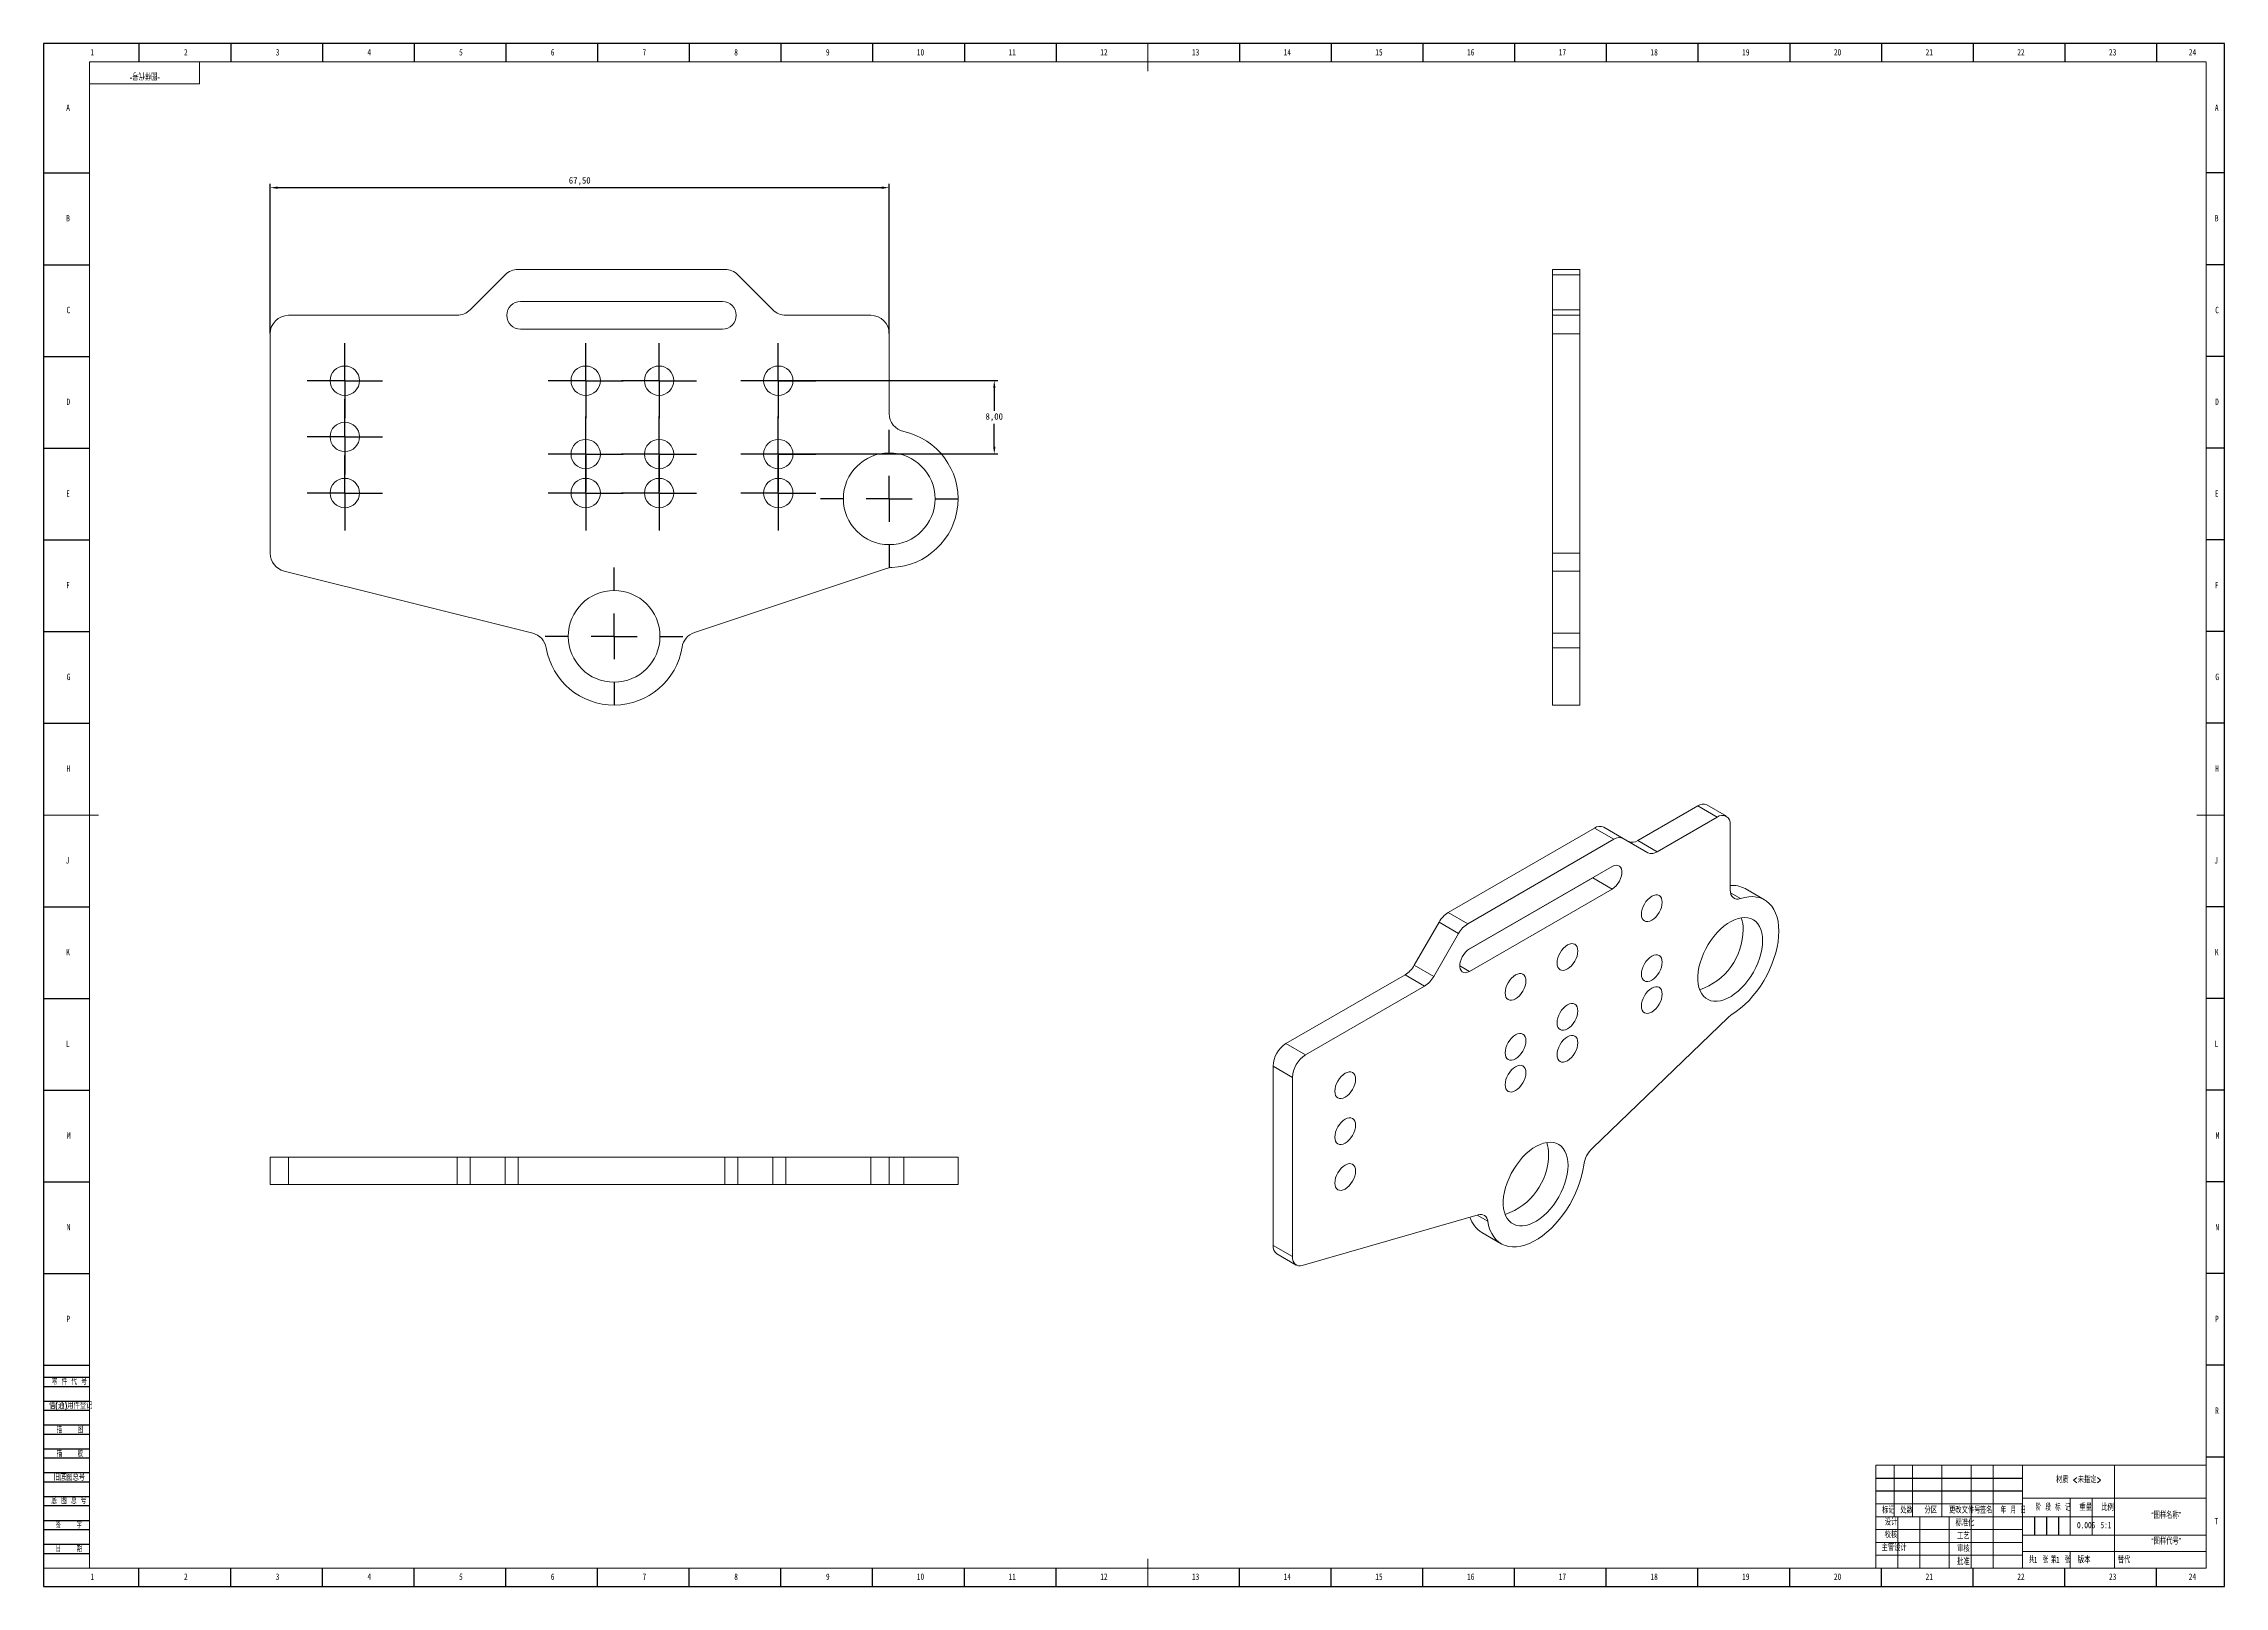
# Model space of a CAD drawing. Header units: millimetres. Extents: x 0 to 1189, y 0 to 841.
import ezdxf

# ---------------------------------------------------------------- set-up
doc = ezdxf.new("R2010")
doc.units = ezdxf.units.MM
doc.header["$PDSIZE"] = -1
for name, color, linetype in [('10', 7, 'Continuous'), ('5', 7, 'Continuous'), ('9', 7, 'Continuous'), ('SLD-0', 7, 'Continuous')]:
    doc.layers.add(name, color=color, linetype=linetype)
doc.styles.add('SLDTEXTSTYLE0', font='TXT', dxfattribs={"width": 0.7, "bigfont": 'bigfont'})
doc.styles.add('SLDTEXTSTYLE1', font='TXT', dxfattribs={"width": 0.6, "bigfont": 'bigfont'})
doc.styles.add('SLDTEXTSTYLE2', font='TXT', dxfattribs={"width": 0.614286, "bigfont": 'bigfont'})
doc.styles.add('SLDTEXTSTYLE3', font='TXT', dxfattribs={"width": 0.62, "bigfont": 'bigfont'})
doc.styles.add('SLDTEXTSTYLE4', font='TXT', dxfattribs={"width": 0.566667, "bigfont": 'bigfont'})
doc.styles.add('SLDTEXTSTYLE5', font='TXT', dxfattribs={"width": 0.7})
doc.dimstyles.new('ISO-25', dxfattribs={"dimtxt": 2.5, "dimasz": 2.5, "dimexe": 1.25, "dimexo": 0.625, "dimtad": 1, "dimtxsty": 'Standard', "dimcen": 2.5, "dimadec": 0, "dimazin": 0, "dimtfac": 1, "dimtmove": 0, "dimatfit": 3, "dimfxl": 1, "dimarcsym": 0})

# ---------------------------------------------------------------- blocks, each defined once
blk = doc.blocks.new('SW_CENTERMARKSYMBOL_0')
at = {"layer": '10', "color": 0}
for p, q in [((0, 25), (0, 37.5)), ((0, 0), (0, 12.5)), ((-25, 0), (-37.5, 0)), ((0, 0), (-12.5, 0)), ((0, 0), (0, -12.5)), ((0, 0), (12.5, 0)), ((25, 0), (37.5, 0)), ((0, -25), (0, -37.5))]:
    blk.add_line(p, q, dxfattribs=at)
blk = doc.blocks.new('SW_CENTERMARKSYMBOL_1')
at = {"layer": '10', "color": 0}
for p, q in [((0, 25), (0, 37.5)), ((0, 0), (0, 12.5)), ((-25, 0), (-37.5, 0)), ((0, 0), (-12.5, 0)), ((0, 0), (0, -12.5)), ((0, 0), (12.5, 0)), ((25, 0), (37.5, 0)), ((0, -25), (0, -37.5))]:
    blk.add_line(p, q, dxfattribs=at)
blk = doc.blocks.new('SW_CENTERMARKSYMBOL_2')
at = {"layer": '10', "color": 0}
for p, q in [((0, 12.5), (0, 20.5)), ((0, 0), (0, 12.5)), ((-12.5, 0), (-20.5, 0)), ((0, 0), (-12.5, 0)), ((0, 0), (0, -12.5)), ((0, 0), (12.5, 0)), ((12.5, 0), (20.5, 0)), ((0, -12.5), (0, -20.5))]:
    blk.add_line(p, q, dxfattribs=at)
blk = doc.blocks.new('SW_CENTERMARKSYMBOL_3')
at = {"layer": '10', "color": 0}
for p, q in [((0, 12.5), (0, 20.5)), ((0, 0), (0, 12.5)), ((-12.5, 0), (-20.5, 0)), ((0, 0), (-12.5, 0)), ((0, 0), (0, -12.5)), ((0, 0), (12.5, 0)), ((12.5, 0), (20.5, 0)), ((0, -12.5), (0, -20.5))]:
    blk.add_line(p, q, dxfattribs=at)
blk = doc.blocks.new('SW_CENTERMARKSYMBOL_4')
at = {"layer": '10', "color": 0}
for p, q in [((0, 12.5), (0, 20.5)), ((0, 0), (0, 12.5)), ((-12.5, 0), (-20.5, 0)), ((0, 0), (-12.5, 0)), ((0, 0), (0, -12.5)), ((0, 0), (12.5, 0)), ((12.5, 0), (20.5, 0)), ((0, -12.5), (0, -20.5))]:
    blk.add_line(p, q, dxfattribs=at)
blk = doc.blocks.new('SW_CENTERMARKSYMBOL_5')
at = {"layer": '10', "color": 0}
for p, q in [((0, 12.5), (0, 20.5)), ((0, 0), (0, 12.5)), ((-12.5, 0), (-20.5, 0)), ((0, 0), (-12.5, 0)), ((0, 0), (0, -12.5)), ((0, 0), (12.5, 0)), ((12.5, 0), (20.5, 0)), ((0, -12.5), (0, -20.5))]:
    blk.add_line(p, q, dxfattribs=at)
blk = doc.blocks.new('SW_CENTERMARKSYMBOL_6')
at = {"layer": '10', "color": 0}
for p, q in [((0, 12.5), (0, 20.5)), ((0, 0), (0, 12.5)), ((-12.5, 0), (-20.5, 0)), ((0, 0), (-12.5, 0)), ((0, 0), (0, -12.5)), ((0, 0), (12.5, 0)), ((12.5, 0), (20.5, 0)), ((0, -12.5), (0, -20.5))]:
    blk.add_line(p, q, dxfattribs=at)
blk = doc.blocks.new('SW_CENTERMARKSYMBOL_7')
at = {"layer": '10', "color": 0}
for p, q in [((0, 12.5), (0, 20.5)), ((0, 0), (0, 12.5)), ((-12.5, 0), (-20.5, 0)), ((0, 0), (-12.5, 0)), ((0, 0), (0, -12.5)), ((0, 0), (12.5, 0)), ((12.5, 0), (20.5, 0)), ((0, -12.5), (0, -20.5))]:
    blk.add_line(p, q, dxfattribs=at)
blk = doc.blocks.new('SW_CENTERMARKSYMBOL_8')
at = {"layer": '10', "color": 0}
for p, q in [((0, 12.5), (0, 20.5)), ((0, 0), (0, 12.5)), ((-12.5, 0), (-20.5, 0)), ((0, 0), (-12.5, 0)), ((0, 0), (0, -12.5)), ((0, 0), (12.5, 0)), ((12.5, 0), (20.5, 0)), ((0, -12.5), (0, -20.5))]:
    blk.add_line(p, q, dxfattribs=at)
blk = doc.blocks.new('SW_CENTERMARKSYMBOL_9')
at = {"layer": '10', "color": 0}
for p, q in [((0, 12.5), (0, 20.5)), ((0, 0), (0, 12.5)), ((-12.5, 0), (-20.5, 0)), ((0, 0), (-12.5, 0)), ((0, 0), (0, -12.5)), ((0, 0), (12.5, 0)), ((12.5, 0), (20.5, 0)), ((0, -12.5), (0, -20.5))]:
    blk.add_line(p, q, dxfattribs=at)
blk = doc.blocks.new('SW_CENTERMARKSYMBOL_10')
at = {"layer": '10', "color": 0}
for p, q in [((0, 12.5), (0, 20.5)), ((0, 0), (0, 12.5)), ((-12.5, 0), (-20.5, 0)), ((0, 0), (-12.5, 0)), ((0, 0), (0, -12.5)), ((0, 0), (12.5, 0)), ((12.5, 0), (20.5, 0)), ((0, -12.5), (0, -20.5))]:
    blk.add_line(p, q, dxfattribs=at)
blk = doc.blocks.new('SW_CENTERMARKSYMBOL_11')
at = {"layer": '10', "color": 0}
for p, q in [((0, 12.5), (0, 20.5)), ((0, 0), (0, 12.5)), ((-12.5, 0), (-20.5, 0)), ((0, 0), (-12.5, 0)), ((0, 0), (0, -12.5)), ((0, 0), (12.5, 0)), ((12.5, 0), (20.5, 0)), ((0, -12.5), (0, -20.5))]:
    blk.add_line(p, q, dxfattribs=at)
blk = doc.blocks.new('SW_CENTERMARKSYMBOL_12')
at = {"layer": '10', "color": 0}
for p, q in [((0, 12.5), (0, 20.5)), ((0, 0), (0, 12.5)), ((-12.5, 0), (-20.5, 0)), ((0, 0), (-12.5, 0)), ((0, 0), (0, -12.5)), ((0, 0), (12.5, 0)), ((12.5, 0), (20.5, 0)), ((0, -12.5), (0, -20.5))]:
    blk.add_line(p, q, dxfattribs=at)
blk = doc.blocks.new('SW_CENTERMARKSYMBOL_13')
at = {"layer": '10', "color": 0}
for p, q in [((0, 12.5), (0, 20.5)), ((0, 0), (0, 12.5)), ((-12.5, 0), (-20.5, 0)), ((0, 0), (-12.5, 0)), ((0, 0), (0, -12.5)), ((0, 0), (12.5, 0)), ((12.5, 0), (20.5, 0)), ((0, -12.5), (0, -20.5))]:
    blk.add_line(p, q, dxfattribs=at)
blk = doc.blocks.new('*D15')
at = {"color": 0, "lineweight": -2}
for p, q in [((123.5, 682.9), (123.5, 764.5)), ((127.6, 762.5), (457, 762.5)), ((461, 682.9), (461, 764.5))]:
    blk.add_line(p, q, dxfattribs=at)
at = {"color": 0}
for points in [[(127.6, 763.1), (127.6, 761.8), (123.5, 762.5)], [(457, 763.1), (457, 761.8), (461, 762.5)]]:
    blk.add_solid(points, dxfattribs=at)
at = {"layer": 'Defpoints', "color": 0}
for p in [(461, 762.5), (123.5, 682.9), (461, 682.9)]:
    blk.add_point(p, dxfattribs=at)
at = {"color": 0, "insert": (292.3, 766), "char_height": 3.5, "attachment_point": 5}
blk.add_mtext('67,50', dxfattribs=at)
blk = doc.blocks.new('*D17')
at = {"color": 0, "lineweight": -2}
for p, q in [((400.6, 657.3), (520.3, 657.3)), ((518.3, 653.2), (518.3, 640.8)), ((518.3, 621.3), (518.3, 633.7)), ((400.6, 617.3), (520.3, 617.3))]:
    blk.add_line(p, q, dxfattribs=at)
at = {"color": 0}
for points in [[(517.7, 653.2), (519, 653.2), (518.3, 657.3)], [(517.7, 621.3), (519, 621.3), (518.3, 617.3)]]:
    blk.add_solid(points, dxfattribs=at)
at = {"layer": 'Defpoints', "color": 0}
for p in [(400.6, 657.3), (400.6, 617.3), (518.3, 617.3)]:
    blk.add_point(p, dxfattribs=at)
at = {"color": 0, "insert": (518.3, 637.3), "char_height": 3.5, "attachment_point": 5}
blk.add_mtext('8,00', dxfattribs=at)

msp = doc.modelspace()

# ---------------------------------------------------------------- linework, layer by layer
at = {"color": 7, "linetype": 'Continuous', "lineweight": 15}
for p, q in [((232.476, 695.813), (251.618, 714.955)), ((371.433, 717.884), (258.689, 717.884)), ((397.646, 695.813), (378.504, 714.955)), ((822.637, 717.884), (837.637, 717.884)), ((822.637, 714.955), (822.637, 717.884)), ((837.637, 714.955), (822.637, 714.955)), ((822.637, 695.813), (822.637, 714.955)), ((837.637, 717.884), (837.637, 714.955)), ((837.637, 695.813), (837.637, 714.955)), ((225.405, 692.884), (133.544, 692.884)), ((260.061, 700.384), (370.061, 700.384)), ((451.044, 692.884), (404.717, 692.884)), ((822.637, 695.813), (837.637, 695.813)), ((822.637, 692.884), (822.637, 695.813)), ((822.637, 692.884), (837.637, 692.884)), ((822.637, 682.884), (822.637, 692.884)), ((837.637, 695.813), (837.637, 692.884)), ((837.637, 692.884), (837.637, 682.884)), ((123.544, 563.192), (123.544, 682.884)), ((260.061, 685.384), (370.061, 685.384)), ((461.044, 639.32), (461.044, 682.884)), ((837.637, 682.884), (822.637, 682.884)), ((822.637, 563.192), (822.637, 682.884)), ((837.637, 563.192), (837.637, 682.884)), ((822.637, 563.192), (837.637, 563.192)), ((822.637, 553.49), (822.637, 563.192)), ((837.637, 563.192), (837.637, 553.49)), ((131.119, 553.49), (266.644, 519.609)), ((354.802, 519.97), (459.597, 554.902)), ((837.637, 553.49), (822.637, 553.49)), ((822.637, 553.49), (822.637, 519.609)), ((837.637, 553.49), (837.637, 519.609)), ((822.637, 519.609), (837.637, 519.609)), ((822.637, 511.587), (822.637, 519.609)), ((837.637, 511.587), (822.637, 511.587)), ((822.637, 511.587), (822.637, 480.384)), ((837.637, 519.609), (837.637, 511.587)), ((837.637, 511.587), (837.637, 480.384)), ((822.637, 480.384), (837.637, 480.384)), ((901.874, 425.459), (869.116, 406.549)), ((912.481, 419.336), (879.723, 400.425)), ((912.481, 419.336), (901.874, 425.459)), ((917.48, 419.831), (906.874, 425.954)), ((845.581, 413.375), (765.859, 367.353)), ((856.187, 407.252), (776.465, 361.23)), ((856.187, 407.252), (845.581, 413.375)), ((850.581, 413.87), (861.187, 407.747)), ((874.723, 399.931), (861.187, 407.747)), ((869.116, 406.549), (879.723, 400.425)), ((919.552, 379.681), (919.552, 415.253)), ((777.436, 347.5), (855.217, 392.403)), ((844.611, 386.278), (777.3, 347.42)), ((844.611, 386.278), (844.746, 386.358)), ((855.217, 380.155), (844.611, 386.278)), ((777.436, 335.252), (855.217, 380.155)), ((938.3, 374.241), (927.694, 380.364)), ((747.323, 338.63), (760.859, 362.075)), ((771.465, 355.952), (760.859, 362.075)), ((765.859, 367.353), (776.465, 361.23)), ((757.93, 332.507), (771.465, 355.952)), ((742.323, 333.352), (677.368, 295.854)), ((752.93, 327.229), (742.323, 333.352)), ((747.323, 338.63), (757.93, 332.507)), ((752.93, 327.229), (687.974, 289.731)), ((844.427, 238.858), (918.529, 310.16)), ((677.368, 295.854), (687.974, 289.731)), ((680.903, 277.484), (670.297, 283.607)), ((670.297, 185.873), (670.297, 283.607)), ((680.903, 179.75), (680.903, 277.484)), ((123.544, 219.05), (123.544, 234.05)), ((123.544, 234.05), (133.544, 234.05)), ((133.544, 234.05), (133.544, 219.05)), ((225.405, 234.05), (133.544, 234.05)), ((225.405, 219.05), (225.405, 234.05)), ((225.405, 234.05), (232.476, 234.05)), ((232.476, 234.05), (232.476, 219.05)), ((232.476, 234.05), (251.618, 234.05)), ((251.618, 219.05), (251.618, 234.05)), ((251.618, 234.05), (258.689, 234.05)), ((258.689, 234.05), (258.689, 219.05)), ((371.433, 234.05), (258.689, 234.05)), ((371.433, 219.05), (371.433, 234.05)), ((371.433, 234.05), (378.504, 234.05)), ((378.504, 234.05), (378.504, 219.05)), ((397.646, 234.05), (378.504, 234.05)), ((397.646, 219.05), (397.646, 234.05)), ((397.646, 234.05), (404.717, 234.05)), ((404.717, 234.05), (404.717, 219.05)), ((451.044, 234.05), (404.717, 234.05)), ((451.044, 219.05), (451.044, 234.05)), ((451.044, 234.05), (461.044, 234.05)), ((461.044, 234.05), (461.044, 219.05)), ((461.044, 234.05), (468.939, 234.05)), ((468.939, 234.05), (468.939, 219.05)), ((498.544, 234.05), (468.939, 234.05)), ((498.544, 219.05), (498.544, 234.05)), ((133.544, 219.05), (123.544, 219.05)), ((225.405, 219.05), (133.544, 219.05)), ((232.476, 219.05), (225.405, 219.05)), ((232.476, 219.05), (251.618, 219.05)), ((258.689, 219.05), (251.618, 219.05)), ((371.433, 219.05), (258.689, 219.05)), ((378.504, 219.05), (371.433, 219.05)), ((397.646, 219.05), (378.504, 219.05)), ((404.717, 219.05), (397.646, 219.05)), ((451.044, 219.05), (404.717, 219.05)), ((461.044, 219.05), (451.044, 219.05)), ((468.939, 219.05), (461.044, 219.05)), ((498.544, 219.05), (468.939, 219.05)), ((686.259, 174.921), (782.09, 202.577)), ((784.131, 192.939), (794.737, 186.816)), ((670.297, 185.873), (680.903, 179.75)), ((672.368, 181.295), (682.975, 175.172))]:
    msp.add_line(p, q, dxfattribs=at)
at = {"color": 8, "linetype": 'Continuous', "lineweight": 15}
for p, q in [((919.711, 378.052), (925.134, 374.921)), ((777.436, 335.252), (772.132, 338.314)), ((787.346, 199.061), (781.533, 202.416))]:
    msp.add_line(p, q, dxfattribs=at)
at = {"color": 7, "linetype": 'Continuous', "lineweight": 15, "flags": 128}
for points in [[(855.217, 392.403), (856.32, 392.905), (857.374, 393.118), (858.334, 393.033), (859.158, 392.652), (859.81, 391.992), (860.261, 391.083), (860.492, 389.963), (860.492, 388.683), (860.261, 387.298), (859.81, 385.868), (859.158, 384.456), (858.334, 383.124), (857.374, 381.929), (856.32, 380.925), (855.217, 380.155)], [(882.451, 372.911), (882.342, 374.123), (882.02, 375.162), (881.498, 375.99), (880.794, 376.574), (879.937, 376.891), (878.959, 376.93), (877.898, 376.689), (876.794, 376.178), (875.69, 375.415), (874.629, 374.431), (873.651, 373.262), (872.794, 371.955), (872.091, 370.559), (871.568, 369.128), (871.246, 367.717), (871.137, 366.38), (871.246, 365.168), (871.568, 364.128), (872.091, 363.301), (872.794, 362.717), (873.651, 362.4), (874.629, 362.361), (875.69, 362.601), (876.794, 363.113), (877.898, 363.876), (878.959, 364.86), (879.937, 366.028), (880.794, 367.335), (881.498, 368.731), (882.02, 370.163), (882.342, 371.574), (882.451, 372.911)], [(925.134, 374.921), (923.987, 374.664), (922.916, 374.669), (921.952, 374.936), (921.122, 375.457), (920.45, 376.216), (919.956, 377.193), (919.654, 378.359), (919.552, 379.681)], [(920.51, 311.717), (922.899, 313.321), (925.26, 315.157), (927.575, 317.211), (929.824, 319.465), (931.99, 321.901), (934.053, 324.5), (935.999, 327.24), (937.809, 330.098), (939.471, 333.052), (940.97, 336.077), (942.294, 339.148), (943.433, 342.241), (944.376, 345.33), (945.116, 348.389), (945.648, 351.395), (945.966, 354.322), (946.068, 357.146), (945.954, 359.845), (945.624, 362.396), (945.082, 364.778), (944.33, 366.972), (943.376, 368.961), (942.228, 370.727), (940.894, 372.257), (939.386, 373.537), (937.716, 374.558), (935.897, 375.311), (933.945, 375.79), (931.876, 375.991), (929.705, 375.912), (927.452, 375.555), (925.134, 374.921)], [(937.23, 351.969), (937.122, 354.153), (936.802, 356.186), (936.272, 358.045), (935.539, 359.705), (934.612, 361.148), (933.502, 362.356), (932.223, 363.313), (930.79, 364.009), (929.221, 364.435), (927.534, 364.586), (925.75, 364.46), (923.892, 364.058), (921.98, 363.386), (920.039, 362.451), (918.092, 361.265), (916.163, 359.843), (914.275, 358.201), (912.451, 356.359), (910.713, 354.34), (909.083, 352.169), (907.579, 349.871), (906.221, 347.475), (905.025, 345.01), (904.005, 342.505), (903.174, 339.991), (902.541, 337.499), (902.115, 335.058), (901.901, 332.699), (901.901, 330.45), (902.115, 328.338), (902.541, 326.389), (903.174, 324.627), (904.005, 323.073), (905.025, 321.746), (906.221, 320.662), (907.579, 319.834), (909.083, 319.272), (910.713, 318.983), (912.451, 318.971), (914.275, 319.235), (916.163, 319.773), (918.092, 320.578), (920.039, 321.64), (921.98, 322.946), (923.892, 324.48), (925.75, 326.225), (927.534, 328.158), (929.221, 330.256), (930.79, 332.494), (932.223, 334.845), (933.502, 337.279), (934.612, 339.768), (935.539, 342.281), (936.272, 344.788), (936.802, 347.258), (937.122, 349.662), (937.23, 351.969)], [(777.436, 335.252), (776.333, 334.749), (775.278, 334.536), (774.318, 334.622), (773.494, 335.003), (772.843, 335.663), (772.392, 336.572), (772.161, 337.691), (772.161, 338.972), (772.392, 340.357), (772.843, 341.787), (773.494, 343.199), (774.318, 344.531), (775.278, 345.726), (776.333, 346.73), (777.436, 347.5)], [(836.471, 346.367), (836.362, 347.579), (836.04, 348.619), (835.518, 349.446), (834.814, 350.03), (833.957, 350.347), (832.979, 350.386), (831.918, 350.146), (830.814, 349.634), (829.71, 348.871), (828.649, 347.887), (827.671, 346.719), (826.814, 345.412), (826.111, 344.016), (825.588, 342.584), (825.266, 341.173), (825.157, 339.836), (825.266, 338.624), (825.588, 337.585), (826.111, 336.757), (826.814, 336.173), (827.671, 335.856), (828.649, 335.817), (829.71, 336.058), (830.814, 336.569), (831.918, 337.332), (832.979, 338.316), (833.957, 339.485), (834.814, 340.792), (835.518, 342.188), (836.04, 343.619), (836.362, 345.03), (836.471, 346.367)], [(808.187, 330.039), (808.078, 331.251), (807.756, 332.29), (807.233, 333.118), (806.53, 333.702), (805.673, 334.019), (804.695, 334.058), (803.633, 333.817), (802.53, 333.306), (801.426, 332.543), (800.365, 331.559), (799.387, 330.391), (798.53, 329.083), (797.826, 327.687), (797.304, 326.256), (796.982, 324.845), (796.873, 323.508), (796.982, 322.296), (797.304, 321.257), (797.826, 320.429), (798.53, 319.845), (799.387, 319.528), (800.365, 319.489), (801.426, 319.73), (802.53, 320.241), (803.633, 321.004), (804.695, 321.988), (805.673, 323.156), (806.53, 324.464), (807.233, 325.86), (807.756, 327.291), (808.078, 328.702), (808.187, 330.039)], [(882.451, 340.249), (882.342, 338.912), (882.02, 337.501), (881.498, 336.07), (880.794, 334.674), (879.937, 333.367), (878.959, 332.198), (877.898, 331.214), (876.794, 330.451), (875.69, 329.94), (874.629, 329.699), (873.651, 329.738), (872.794, 330.056), (872.091, 330.639), (871.568, 331.467), (871.246, 332.506), (871.137, 333.718), (871.246, 335.055), (871.568, 336.466), (872.091, 337.898), (872.794, 339.294), (873.651, 340.601), (874.629, 341.769), (875.69, 342.753), (876.794, 343.516), (877.898, 344.028), (878.959, 344.268), (879.937, 344.229), (880.794, 343.912), (881.498, 343.328), (882.02, 342.501), (882.342, 341.461), (882.451, 340.249)], [(882.451, 322.898), (882.342, 324.109), (882.02, 325.149), (881.498, 325.977), (880.794, 326.56), (879.937, 326.878), (878.959, 326.917), (877.898, 326.676), (876.794, 326.165), (875.69, 325.402), (874.629, 324.418), (873.651, 323.249), (872.794, 321.942), (872.091, 320.546), (871.568, 319.115), (871.246, 317.704), (871.137, 316.367), (871.246, 315.155), (871.568, 314.115), (872.091, 313.288), (872.794, 312.704), (873.651, 312.386), (874.629, 312.347), (875.69, 312.588), (876.794, 313.1), (877.898, 313.862), (878.959, 314.847), (879.937, 316.015), (880.794, 317.322), (881.498, 318.718), (882.02, 320.149), (882.342, 321.561), (882.451, 322.898)], [(836.471, 313.706), (836.362, 312.369), (836.04, 310.957), (835.518, 309.526), (834.814, 308.13), (833.957, 306.823), (832.979, 305.655), (831.918, 304.67), (830.814, 303.908), (829.71, 303.396), (828.649, 303.155), (827.671, 303.194), (826.814, 303.512), (826.111, 304.096), (825.588, 304.923), (825.266, 305.963), (825.157, 307.174), (825.266, 308.512), (825.588, 309.923), (826.111, 311.354), (826.814, 312.75), (827.671, 314.057), (828.649, 315.225), (829.71, 316.21), (830.814, 316.972), (831.918, 317.484), (832.979, 317.725), (833.957, 317.686), (834.814, 317.368), (835.518, 316.784), (836.04, 315.957), (836.362, 314.917), (836.471, 313.706)], [(808.187, 297.377), (808.078, 296.04), (807.756, 294.629), (807.233, 293.198), (806.53, 291.802), (805.673, 290.495), (804.695, 289.326), (803.633, 288.342), (802.53, 287.58), (801.426, 287.068), (800.365, 286.827), (799.387, 286.866), (798.53, 287.184), (797.826, 287.767), (797.304, 288.595), (796.982, 289.635), (796.873, 290.846), (796.982, 292.183), (797.304, 293.595), (797.826, 295.026), (798.53, 296.422), (799.387, 297.729), (800.365, 298.897), (801.426, 299.882), (802.53, 300.644), (803.633, 301.156), (804.695, 301.397), (805.673, 301.358), (806.53, 301.04), (807.233, 300.456), (807.756, 299.629), (808.078, 298.589), (808.187, 297.377)], [(836.471, 296.354), (836.362, 297.566), (836.04, 298.605), (835.518, 299.433), (834.814, 300.017), (833.957, 300.334), (832.979, 300.373), (831.918, 300.132), (830.814, 299.621), (829.71, 298.858), (828.649, 297.874), (827.671, 296.706), (826.814, 295.398), (826.111, 294.002), (825.588, 292.571), (825.266, 291.16), (825.157, 289.823), (825.266, 288.611), (825.588, 287.572), (826.111, 286.744), (826.814, 286.16), (827.671, 285.843), (828.649, 285.804), (829.71, 286.045), (830.814, 286.556), (831.918, 287.319), (832.979, 288.303), (833.957, 289.471), (834.814, 290.779), (835.518, 292.175), (836.04, 293.606), (836.362, 295.017), (836.471, 296.354)], [(715.326, 276.432), (715.217, 277.643), (714.895, 278.683), (714.372, 279.51), (713.669, 280.094), (712.812, 280.412), (711.834, 280.451), (710.772, 280.21), (709.669, 279.698), (708.565, 278.936), (707.504, 277.951), (706.526, 276.783), (705.669, 275.476), (704.965, 274.08), (704.443, 272.649), (704.121, 271.237), (704.012, 269.9), (704.121, 268.689), (704.443, 267.649), (704.965, 266.822), (705.669, 266.238), (706.526, 265.92), (707.504, 265.881), (708.565, 266.122), (709.669, 266.634), (710.772, 267.396), (711.834, 268.381), (712.812, 269.549), (713.669, 270.856), (714.372, 272.252), (714.895, 273.683), (715.217, 275.094), (715.326, 276.432)], [(808.187, 280.026), (808.078, 281.238), (807.756, 282.277), (807.233, 283.105), (806.53, 283.689), (805.673, 284.006), (804.695, 284.045), (803.633, 283.804), (802.53, 283.293), (801.426, 282.53), (800.365, 281.546), (799.387, 280.378), (798.53, 279.07), (797.826, 277.674), (797.304, 276.243), (796.982, 274.832), (796.873, 273.495), (796.982, 272.283), (797.304, 271.244), (797.826, 270.416), (798.53, 269.832), (799.387, 269.515), (800.365, 269.476), (801.426, 269.716), (802.53, 270.228), (803.633, 270.991), (804.695, 271.975), (805.673, 273.143), (806.53, 274.45), (807.233, 275.846), (807.756, 277.278), (808.078, 278.689), (808.187, 280.026)], [(715.326, 251.425), (715.217, 252.637), (714.895, 253.676), (714.372, 254.504), (713.669, 255.088), (712.812, 255.405), (711.834, 255.444), (710.772, 255.203), (709.669, 254.692), (708.565, 253.929), (707.504, 252.945), (706.526, 251.777), (705.669, 250.469), (704.965, 249.073), (704.443, 247.642), (704.121, 246.231), (704.012, 244.894), (704.121, 243.682), (704.443, 242.643), (704.965, 241.815), (705.669, 241.231), (706.526, 240.914), (707.504, 240.875), (708.565, 241.116), (709.669, 241.627), (710.772, 242.39), (711.834, 243.374), (712.812, 244.542), (713.669, 245.85), (714.372, 247.246), (714.895, 248.677), (715.217, 250.088), (715.326, 251.425)], [(831.164, 229.498), (831.056, 231.682), (830.736, 233.715), (830.206, 235.573), (829.473, 237.234), (828.546, 238.677), (827.436, 239.884), (826.157, 240.842), (824.724, 241.538), (823.155, 241.964), (821.468, 242.115), (819.684, 241.989), (817.826, 241.587), (815.914, 240.915), (813.973, 239.98), (812.026, 238.794), (810.097, 237.371), (808.209, 235.729), (806.385, 233.888), (804.647, 231.869), (803.017, 229.698), (801.513, 227.4), (800.155, 225.004), (798.959, 222.538), (797.939, 220.034), (797.108, 217.52), (796.475, 215.027), (796.049, 212.587), (795.835, 210.228), (795.835, 207.979), (796.049, 205.867), (796.475, 203.918), (797.108, 202.156), (797.939, 200.602), (798.959, 199.275), (800.155, 198.191), (801.513, 197.363), (803.017, 196.801), (804.647, 196.512), (806.385, 196.499), (808.209, 196.764), (810.097, 197.302), (812.026, 198.106), (813.973, 199.168), (815.914, 200.475), (817.826, 202.009), (819.684, 203.754), (821.468, 205.687), (823.155, 207.785), (824.724, 210.023), (826.157, 212.373), (827.436, 214.808), (828.546, 217.297), (829.473, 219.81), (830.206, 222.317), (830.736, 224.787), (831.056, 227.19), (831.164, 229.498)], [(715.326, 226.418), (715.217, 227.63), (714.895, 228.67), (714.372, 229.497), (713.669, 230.081), (712.812, 230.399), (711.834, 230.438), (710.772, 230.197), (709.669, 229.685), (708.565, 228.923), (707.504, 227.938), (706.526, 226.77), (705.669, 225.463), (704.965, 224.067), (704.443, 222.636), (704.121, 221.224), (704.012, 219.887), (704.121, 218.676), (704.443, 217.636), (704.965, 216.808), (705.669, 216.225), (706.526, 215.907), (707.504, 215.868), (708.565, 216.109), (709.669, 216.621), (710.772, 217.383), (711.834, 218.367), (712.812, 219.536), (713.669, 220.843), (714.372, 222.239), (714.895, 223.67), (715.217, 225.081), (715.326, 226.418)], [(787.346, 199.061), (787.858, 196.639), (788.581, 194.404), (789.51, 192.374), (790.636, 190.566), (791.951, 188.995), (793.443, 187.674), (795.101, 186.614), (796.911, 185.824), (798.857, 185.309), (800.924, 185.075), (803.094, 185.123), (805.35, 185.453), (807.674, 186.062), (810.045, 186.945), (812.444, 188.095), (814.853, 189.502), (817.25, 191.155), (819.615, 193.04), (821.931, 195.142), (824.176, 197.443), (826.334, 199.924), (828.385, 202.565), (830.314, 205.344), (832.104, 208.238), (833.74, 211.223), (835.209, 214.274), (836.499, 217.368), (837.6, 220.476), (838.501, 223.576), (839.196, 226.639), (839.679, 229.643)], [(680.903, 179.75), (681, 178.459), (681.288, 177.315), (681.759, 176.35), (682.401, 175.59), (683.195, 175.055), (684.12, 174.762), (685.151, 174.716), (686.259, 174.921)]]:
    msp.add_lwpolyline(points, dxfattribs=at)
at = {"color": 7, "linetype": 'Continuous', "lineweight": 15}
for centre, radius in [((164.224, 657.259), 8), ((295.55, 657.259), 8), ((335.55, 657.259), 8), ((400.575, 657.259), 8), ((164.224, 626.634), 8), ((295.55, 617.259), 8), ((335.55, 617.259), 8), ((400.575, 617.259), 8), ((461.044, 592.884), 25), ((164.224, 596.009), 8), ((295.55, 596.009), 8), ((335.55, 596.009), 8), ((400.575, 596.009), 8), ((311.044, 517.884), 25)]:
    msp.add_circle(centre, radius, dxfattribs=at)
for centre, radius, start, end in [((258.689, 707.884), 10, 90, 135), ((371.433, 707.884), 10, 45, 90), ((133.544, 682.884), 10, 90, 180), ((225.405, 702.884), 10, 270, 315), ((260.061, 692.884), 7.5, 90, 270), ((370.061, 692.884), 7.5, 270, 90), ((404.717, 702.884), 10, 225, 270), ((451.044, 682.884), 10, 0, 90), ((471.044, 639.32), 10, 180, 257.846803), ((461.044, 592.884), 37.5, 272.07006, 77.846803), ((133.544, 563.192), 10, 180, 255.963757), ((462.76, 545.415), 10, 92.07006, 108.434949), ((264.218, 509.908), 10, 9.667138, 75.963757), ((311.044, 517.884), 37.5, 189.667138, 351.036238), ((357.964, 510.483), 10, 108.434949, 171.036238), ((904.788, 421.526), 4.895, 64.78089, 126.529568), ((915.22, 415.915), 4.383, 351.314675, 128.674573), ((848.51, 409.287), 5.03, 65.686048, 125.618173), ((859.117, 403.164), 5.03, 65.686048, 125.618173), ((866.172, 410.679), 5.072, 247.240915, 305.481379), ((876.794, 404.514), 5.03, 245.686048, 305.618173), ((920.864, 368.087), 14.049, 60.914815, 95.360431), ((773.494, 355.112), 14.426, 121.954672, 151.144391), ((784.1, 348.989), 14.426, 121.954672, 151.144391), ((891.761, 358.244), 34.862, 288.685253, 359.751148), ((909.282, 358.462), 17.345, 358.778464, 20.132694), ((734.688, 345.593), 14.426, 301.954672, 331.144391), ((745.295, 339.469), 14.426, 301.954672, 331.144391), ((926.875, 301.582), 11.968, 122.131039, 134.214634), ((685.584, 282.946), 15.302, 122.476304, 177.523696), ((696.191, 276.823), 15.302, 122.476398, 177.523602), ((803.216, 235.991), 17.345, 358.778464, 20.132694), ((855.729, 227.203), 16.234, 134.118418, 171.358358), ((785.695, 235.773), 34.862, 288.685253, 359.751148), ((783.409, 198.863), 3.942, 2.882313, 109.547196), ((792.082, 205.721), 15.054, 197.050689, 238.115308), ((675.34, 185.397), 5.065, 174.604519, 234.0833)]:
    msp.add_arc(centre, radius, start, end, dxfattribs=at)
at = {"layer": '5', "color": 7}
for p, q in [((1189, 841), (0, 841)), ((0, 841), (0, 0)), ((1189, 0), (1189, 841)), ((0, 114), (25, 114)), ((0, 109), (25, 109)), ((0, 101), (25, 101)), ((0, 96), (25, 96)), ((0, 88), (25, 88)), ((0, 83), (25, 83)), ((0, 75), (25, 75)), ((0, 70), (25, 70)), ((0, 62), (25, 62)), ((0, 57), (25, 57)), ((0, 49), (25, 49)), ((999, 59), (1079, 59)), ((999, 52), (1079, 52)), ((0, 44), (25, 44)), ((0, 36), (25, 36)), ((1085.5, 38), (1085.5, 28)), ((1092, 38), (1092, 28)), ((1098.5, 38), (1098.5, 28)), ((0, 31), (25, 31)), ((0, 23), (25, 23)), ((0, 18), (25, 18)), ((0, 0), (1189, 0))]:
    msp.add_line(p, q, dxfattribs=at)
at = {"layer": '5'}
for p, q in [((52, 841), (52, 831.05)), ((102, 841), (102, 831.05)), ((152, 841), (152, 831.05)), ((202, 841), (202, 831.05)), ((252, 841), (252, 831.05)), ((302, 841), (302, 831.05)), ((352, 841), (352, 831.05)), ((402, 841), (402, 831.05)), ((452, 841), (452, 831.05)), ((502, 841), (502, 831.05)), ((552, 841), (552, 831.05)), ((652, 841), (652, 831.05)), ((702, 841), (702, 831.05)), ((752, 841), (752, 831.05)), ((802, 841), (802, 831.05)), ((852, 841), (852, 831.05)), ((902, 841), (902, 831.05)), ((952, 841), (952, 831.05)), ((1002, 841), (1002, 831.05)), ((1052, 841), (1052, 831.05)), ((1102, 841), (1102, 831.05)), ((1152, 841), (1152, 831.05)), ((0, 770.5), (25, 770.5)), ((1189, 770.5), (1179, 770.5)), ((0, 720.5), (25, 720.5)), ((1189, 720.5), (1179, 720.5)), ((0, 670.5), (25, 670.5)), ((1189, 670.5), (1179, 670.5)), ((0, 620.5), (25, 620.5)), ((1189, 620.5), (1179, 620.5)), ((0, 570.5), (25, 570.5)), ((1189, 570.5), (1179, 570.5)), ((0, 520.5), (25, 520.5)), ((1189, 520.5), (1179, 520.5)), ((0, 470.5), (25, 470.5)), ((1189, 470.5), (1179, 470.5)), ((0, 370.5), (25, 370.5)), ((1189, 370.5), (1179, 370.5)), ((0, 320.5), (25, 320.5)), ((1189, 320.5), (1179, 320.5)), ((0, 270.5), (25, 270.5)), ((1189, 270.5), (1179, 270.5)), ((0, 220.5), (25, 220.5)), ((1189, 220.5), (1179, 220.5)), ((0, 170.5), (25, 170.5)), ((1189, 170.5), (1179, 170.5)), ((0, 120.5), (25, 120.5)), ((1189, 120.5), (1179, 120.5)), ((1189, 70.5), (1179, 70.5)), ((52, 0), (52, 10)), ((102, 0), (102, 10)), ((152, 0), (152, 10)), ((202, 0), (202, 10)), ((252, 0), (252, 10)), ((302, 0), (302, 10)), ((352, 0), (352, 10)), ((402, 0), (402, 10)), ((452, 0), (452, 10)), ((502, 0), (502, 10)), ((552, 0), (552, 10)), ((652, 0), (652, 10)), ((702, 0), (702, 10)), ((752, 0), (752, 10)), ((802, 0), (802, 10)), ((852, 0), (852, 10)), ((902, 0), (902, 10)), ((952, 0), (952, 10)), ((1002, 0), (1002, 10)), ((1052, 0), (1052, 10)), ((1102, 0), (1102, 10)), ((1152, 0), (1152, 10))]:
    msp.add_line(p, q, dxfattribs=at)
at = {"layer": '5', "lineweight": 15}
for p, q in [((602, 841), (602, 826)), ((0, 420.5), (30, 420.5)), ((1189, 420.5), (1174, 420.5)), ((602, 0), (602, 15)), ((1105, 18.982), (1105, 10))]:
    msp.add_line(p, q, dxfattribs=at)
at = {"layer": '5', "color": 7, "lineweight": 15}
for p, q in [((1179, 831.05), (25, 831.05)), ((25, 831.05), (25, 10)), ((85, 819), (85, 831)), ((1179, 10), (1179, 831.05)), ((25, 819), (85, 819)), ((999, 66), (1179, 66)), ((999, 66), (999, 10)), ((1009, 66), (1009, 38)), ((1019, 66), (1019, 38)), ((1035, 66), (1035, 38)), ((1051, 66), (1051, 10)), ((1063, 66), (1063, 10)), ((1079, 66), (1079, 10)), ((1129, 66), (1129, 38)), ((1079, 48), (1179, 48)), ((1105, 48), (1105, 28)), ((1117, 48), (1117, 28)), ((999, 45), (1079, 45)), ((999, 38), (1129, 38)), ((1011, 38), (1011, 10)), ((1023, 38), (1023, 10)), ((1039, 38), (1039, 10)), ((1129, 38), (1129, 10)), ((999, 31), (1079, 31)), ((999, 24), (1079, 24)), ((1079, 28), (1179, 28)), ((999, 17), (1079, 17)), ((1079.006, 18.982), (1179, 18.982)), ((0, 10), (1179, 10))]:
    msp.add_line(p, q, dxfattribs=at)

# ---------------------------------------------------------------- block references
at = {"layer": '10'}
for name, p in [('SW_CENTERMARKSYMBOL_4', (164.224, 657.259)), ('SW_CENTERMARKSYMBOL_8', (295.55, 657.259)), ('SW_CENTERMARKSYMBOL_9', (335.55, 657.259)), ('SW_CENTERMARKSYMBOL_5', (400.575, 657.259)), ('SW_CENTERMARKSYMBOL_2', (164.224, 626.634)), ('SW_CENTERMARKSYMBOL_12', (295.55, 617.259)), ('SW_CENTERMARKSYMBOL_13', (335.55, 617.259)), ('SW_CENTERMARKSYMBOL_11', (400.575, 617.259)), ('SW_CENTERMARKSYMBOL_0', (461.044, 592.884)), ('SW_CENTERMARKSYMBOL_3', (164.224, 596.009)), ('SW_CENTERMARKSYMBOL_7', (295.55, 596.009)), ('SW_CENTERMARKSYMBOL_10', (335.55, 596.009)), ('SW_CENTERMARKSYMBOL_6', (400.575, 596.009)), ('SW_CENTERMARKSYMBOL_1', (311.044, 517.884))]:
    msp.add_blockref(name, p, dxfattribs=at)

# ---------------------------------------------------------------- texts
at = {"layer": '10', "char_height": 3.5}
for s, insert, attachment_point, style in [('1', (26.544, 838.037), 2, 'SLDTEXTSTYLE5'), ('2', (77.544, 838.037), 2, 'SLDTEXTSTYLE5'), ('3', (127.544, 838.037), 2, 'SLDTEXTSTYLE5'), ('4', (177.544, 838.037), 2, 'SLDTEXTSTYLE5'), ('5', (227.544, 838.037), 2, 'SLDTEXTSTYLE5'), ('6', (277.547, 838.037), 2, 'SLDTEXTSTYLE5'), ('7', (327.547, 838.037), 2, 'SLDTEXTSTYLE5'), ('8', (377.547, 838.037), 2, 'SLDTEXTSTYLE5'), ('9', (427.547, 838.037), 2, 'SLDTEXTSTYLE5'), ('10', (478.089, 838.037), 2, 'SLDTEXTSTYLE5'), ('11', (528.089, 838.037), 2, 'SLDTEXTSTYLE5'), ('12', (578.089, 838.037), 2, 'SLDTEXTSTYLE5'), ('13', (628.089, 838.037), 2, 'SLDTEXTSTYLE5'), ('14', (678.089, 838.037), 2, 'SLDTEXTSTYLE5'), ('15', (728.089, 838.037), 2, 'SLDTEXTSTYLE5'), ('16', (778.091, 838.037), 2, 'SLDTEXTSTYLE5'), ('17', (828.091, 838.037), 2, 'SLDTEXTSTYLE5'), ('18', (878.091, 838.037), 2, 'SLDTEXTSTYLE5'), ('19', (928.091, 838.037), 2, 'SLDTEXTSTYLE5'), ('20', (978.089, 838.037), 2, 'SLDTEXTSTYLE5'), ('21', (1028.089, 838.037), 2, 'SLDTEXTSTYLE5'), ('22', (1078.089, 838.037), 2, 'SLDTEXTSTYLE5'), ('23', (1128.089, 838.037), 2, 'SLDTEXTSTYLE5'), ('24', (1171.589, 838.037), 2, 'SLDTEXTSTYLE5'), ('A', (13.32, 807.787), 2, 'SLDTEXTSTYLE5'), ('A', (1184.82, 807.787), 2, 'SLDTEXTSTYLE5'), ('B', (13.32, 747.537), 2, 'SLDTEXTSTYLE5'), ('B', (1184.82, 747.537), 2, 'SLDTEXTSTYLE5'), ('C', (13.482, 697.537), 2, 'SLDTEXTSTYLE5'), ('C', (1184.982, 697.537), 2, 'SLDTEXTSTYLE5'), ('D', (13.484, 647.537), 2, 'SLDTEXTSTYLE5'), ('D', (1184.984, 647.537), 2, 'SLDTEXTSTYLE5'), ('E', (13.318, 597.537), 2, 'SLDTEXTSTYLE5'), ('E', (1184.818, 597.537), 2, 'SLDTEXTSTYLE5'), ('F', (13.279, 547.537), 2, 'SLDTEXTSTYLE5'), ('F', (1184.779, 547.537), 2, 'SLDTEXTSTYLE5'), ('G', (13.594, 497.537), 2, 'SLDTEXTSTYLE5'), ('G', (1185.094, 497.537), 2, 'SLDTEXTSTYLE5'), ('H', (13.484, 447.537), 2, 'SLDTEXTSTYLE5'), ('H', (1184.984, 447.537), 2, 'SLDTEXTSTYLE5'), ('J', (13.015, 397.537), 2, 'SLDTEXTSTYLE5'), ('J', (1184.515, 397.537), 2, 'SLDTEXTSTYLE5'), ('K', (13.32, 347.537), 2, 'SLDTEXTSTYLE5'), ('K', (1184.82, 347.537), 2, 'SLDTEXTSTYLE5'), ('L', (13.181, 297.537), 2, 'SLDTEXTSTYLE5'), ('L', (1184.681, 297.537), 2, 'SLDTEXTSTYLE5'), ('M', (13.707, 247.537), 2, 'SLDTEXTSTYLE5'), ('M', (1185.207, 247.537), 2, 'SLDTEXTSTYLE5'), ('N', (13.603, 197.537), 2, 'SLDTEXTSTYLE5'), ('N', (1185.103, 197.537), 2, 'SLDTEXTSTYLE5'), ('P', (13.444, 147.537), 2, 'SLDTEXTSTYLE5'), ('P', (1184.944, 147.537), 2, 'SLDTEXTSTYLE5'), ('R', (1184.984, 97.537), 2, 'SLDTEXTSTYLE5'), ('材质 <未指定>', (1109.585, 59.858), 2, 'SLDTEXTSTYLE0'), ('“图样名称”', (1157.279, 40.511), 2, 'SLDTEXTSTYLE0'), ('T', (1184.656, 37.245), 2, 'SLDTEXTSTYLE5'), ('校核', (1007.176, 29.857), 2, 'SLDTEXTSTYLE0'), ('0.006', (1113.646, 35.158), 2, 'SLDTEXTSTYLE5'), ('“图样代号”', (1157.281, 26.366), 2, 'SLDTEXTSTYLE0'), ('主管设计', (1008.926, 22.83), 2, 'SLDTEXTSTYLE0'), ('1', (1085.11, 16.188), 1, 'SLDTEXTSTYLE5'), ('1', (1097.135, 16.188), 1, 'SLDTEXTSTYLE5'), ('1', (26.544, 7.037), 2, 'SLDTEXTSTYLE5'), ('2', (77.544, 7.037), 2, 'SLDTEXTSTYLE5'), ('3', (127.544, 7.037), 2, 'SLDTEXTSTYLE5'), ('4', (177.544, 7.037), 2, 'SLDTEXTSTYLE5'), ('5', (227.544, 7.037), 2, 'SLDTEXTSTYLE5'), ('6', (277.547, 7.037), 2, 'SLDTEXTSTYLE5'), ('7', (327.547, 7.037), 2, 'SLDTEXTSTYLE5'), ('8', (377.547, 7.037), 2, 'SLDTEXTSTYLE5'), ('9', (427.547, 7.037), 2, 'SLDTEXTSTYLE5'), ('10', (478.089, 7.037), 2, 'SLDTEXTSTYLE5'), ('11', (528.089, 7.037), 2, 'SLDTEXTSTYLE5'), ('12', (578.089, 7.037), 2, 'SLDTEXTSTYLE5'), ('13', (628.089, 7.037), 2, 'SLDTEXTSTYLE5'), ('14', (678.089, 7.037), 2, 'SLDTEXTSTYLE5'), ('15', (728.089, 7.037), 2, 'SLDTEXTSTYLE5'), ('16', (778.091, 7.037), 2, 'SLDTEXTSTYLE5'), ('17', (828.091, 7.037), 2, 'SLDTEXTSTYLE5'), ('18', (878.091, 7.037), 2, 'SLDTEXTSTYLE5'), ('19', (928.091, 7.037), 2, 'SLDTEXTSTYLE5'), ('20', (978.089, 7.037), 2, 'SLDTEXTSTYLE5'), ('21', (1028.089, 7.037), 2, 'SLDTEXTSTYLE5'), ('22', (1078.089, 7.037), 2, 'SLDTEXTSTYLE5'), ('23', (1128.089, 7.037), 2, 'SLDTEXTSTYLE5'), ('24', (1171.589, 7.037), 2, 'SLDTEXTSTYLE5')]:
    msp.add_mtext(s, dxfattribs=dict(at, insert=insert, attachment_point=attachment_point, style=style))
at = {"layer": '10', "color": 7, "insert": (1112.526, 16.188), "char_height": 3.5, "attachment_point": 2, "style": 'SLDTEXTSTYLE0'}
msp.add_mtext('版本', dxfattribs=at)
at = {"layer": '9', "color": 7, "char_height": 3.5}
for s, insert, attachment_point, style in [('零 件 代 号', (4.482, 113.36), 1, 'SLDTEXTSTYLE2'), ('借(通)用件登记', (2.933, 100.276), 1, 'SLDTEXTSTYLE0'), ('描    图', (14.352, 87.176), 2, 'SLDTEXTSTYLE4'), ('描    校', (14.319, 74.137), 2, 'SLDTEXTSTYLE4'), ('旧底图总号', (5.459, 61.201), 1, 'SLDTEXTSTYLE0'), ('底 图 总 号', (4.212, 48.433), 1, 'SLDTEXTSTYLE2'), ('标记', (1005.821, 43.306), 2, 'SLDTEXTSTYLE0'), ('设计', (1007.228, 36.767), 2, 'SLDTEXTSTYLE0'), ('处数', (1015.759, 43.306), 2, 'SLDTEXTSTYLE0'), ('分区', (1028.916, 43.306), 2, 'SLDTEXTSTYLE0'), ('更改文件号', (1047.473, 43.306), 2, 'SLDTEXTSTYLE0'), ('标准化', (1047.567, 36.358), 2, 'SLDTEXTSTYLE0'), ('签名', (1059.145, 43.306), 2, 'SLDTEXTSTYLE0'), ('年 月 日', (1073.909, 43.306), 2, 'SLDTEXTSTYLE3'), ('阶 段 标 记', (1095.536, 44.81), 2, 'SLDTEXTSTYLE2'), ('重量', (1113.402, 44.81), 2, 'SLDTEXTSTYLE0'), ('比例', (1125.295, 44.81), 2, 'SLDTEXTSTYLE0'), ('签    字', (13.706, 35.193), 2, 'SLDTEXTSTYLE4'), ('工艺', (1046.681, 29.23), 2, 'SLDTEXTSTYLE0'), ('日    期', (13.783, 22.233), 2, 'SLDTEXTSTYLE4'), ('批准', (1046.662, 15.216), 2, 'SLDTEXTSTYLE0'), ('审核', (1046.68, 22.249), 2, 'SLDTEXTSTYLE0'), ('共  张', (1087.69, 16.188), 2, 'SLDTEXTSTYLE1'), ('第  张', (1099.675, 16.188), 2, 'SLDTEXTSTYLE1')]:
    msp.add_mtext(s, dxfattribs=dict(at, insert=insert, attachment_point=attachment_point, style=style))
at = {"layer": 'SLD-0', "insert": (55.211, 821.738), "char_height": 3.5, "attachment_point": 2, "rotation": 180, "style": 'SLDTEXTSTYLE0'}
msp.add_mtext('“图样代号”', dxfattribs=at)
at = {"layer": 'SLD-0', "char_height": 3.5}
for s, insert, attachment_point, style in [('5:1', (1124.437, 35.158), 2, 'SLDTEXTSTYLE5'), ('替代', (1130.851, 16.188), 1, 'SLDTEXTSTYLE0')]:
    msp.add_mtext(s, dxfattribs=dict(at, insert=insert, attachment_point=attachment_point, style=style))

# ---------------------------------------------------------------- dimensions: what is measured, and where the dimension line sits
dim = msp.add_linear_dim(base=(461.044, 762.456), p1=(123.544, 682.884), p2=(461.044, 682.884), dimstyle='ISO-25', override={"dimtxt": 3.5, "dimasz": 4.08, "dimexe": 2, "dimexo": 0, "dimgap": 1.524, "dimtih": 1, "dimtoh": 1, "dimlfac": 0.2, "dimzin": 0, "dimadec": 2, "dimtzin": 0})
dim.commit()
dim.dimension.update_dxf_attribs({"geometry": '*D15', "text_midpoint": (292.294, 766.022)})
dim = msp.add_linear_dim(base=(518.348, 617.259), p1=(400.575, 657.259), p2=(400.575, 617.259), angle=90, dimstyle='ISO-25', override={"dimtxt": 3.5, "dimasz": 4.08, "dimexe": 2, "dimexo": 0, "dimgap": 1.524, "dimtih": 1, "dimtoh": 1, "dimlfac": 0.2, "dimzin": 0, "dimadec": 2, "dimtzin": 0})
dim.commit()
dim.dimension.update_dxf_attribs({"geometry": '*D17', "text_midpoint": (518.348, 637.259)})

doc.saveas('drawing.dxf')
